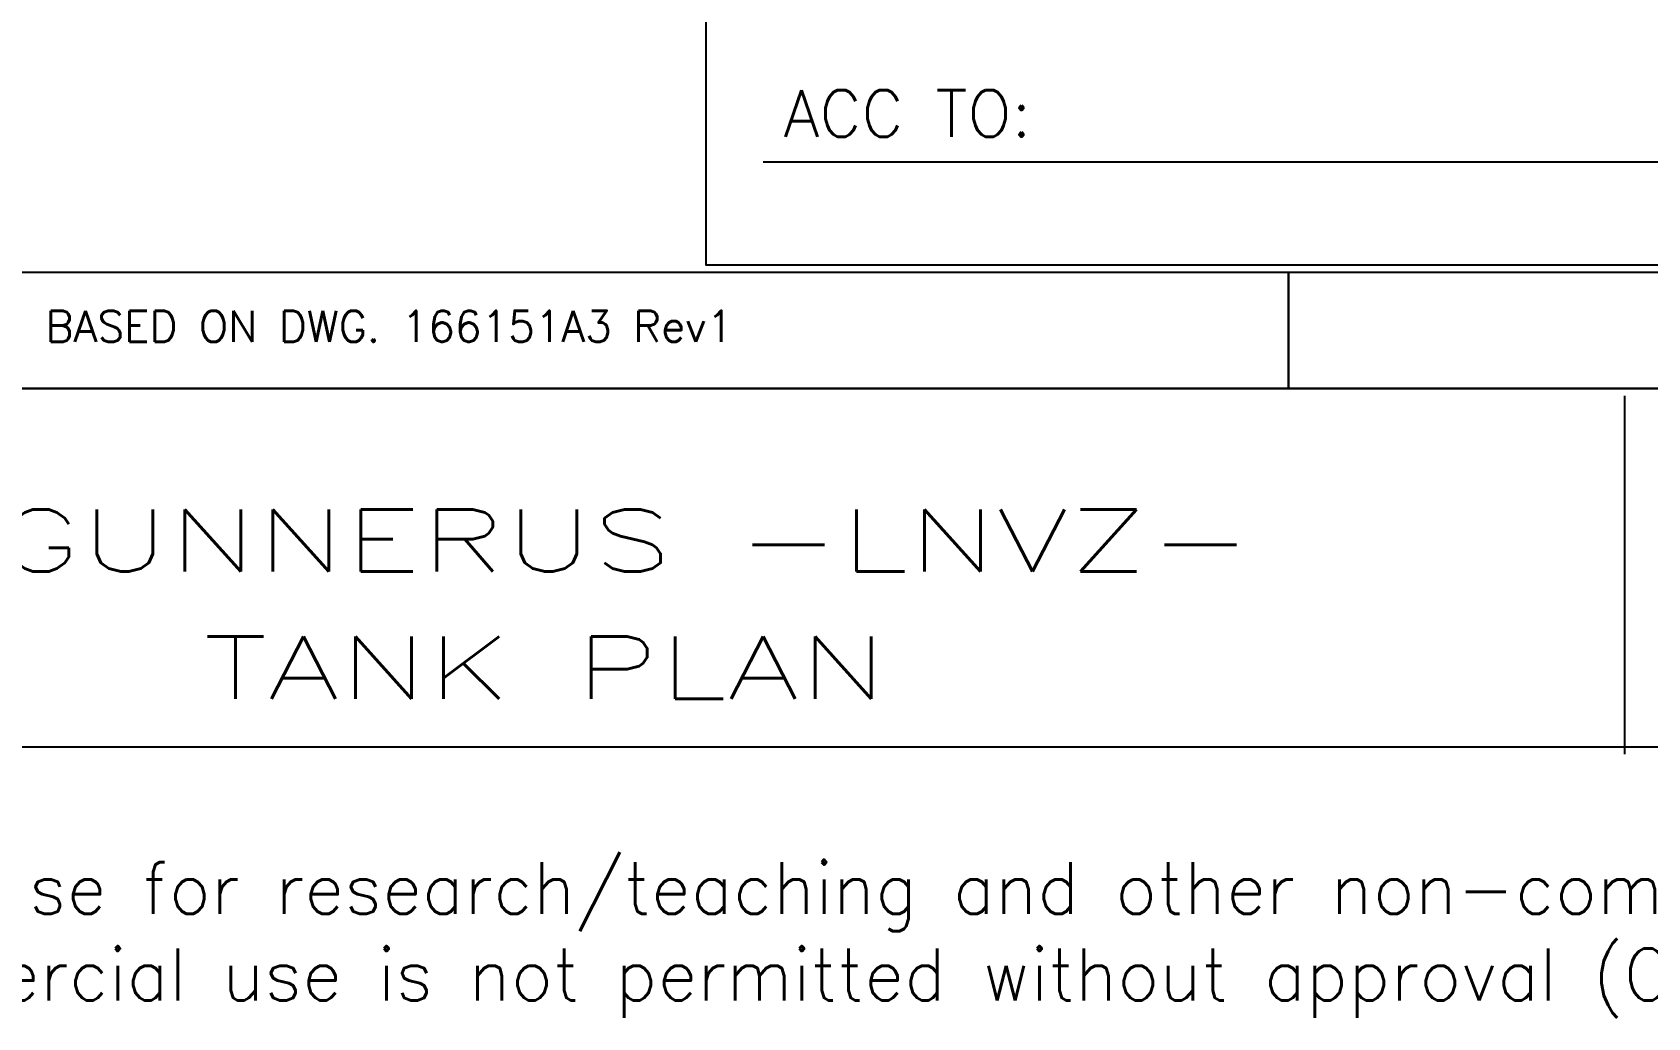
# Model space of a CAD drawing. Header units: millimetres. Extents: x -1766 to 57634, y -706 to 41248.
# Drawn here: x 42727 to 50519, y 5080 to 9831 of the extents above; entities that cross this region are included whole.
import ezdxf
from ezdxf.enums import TextEntityAlignment as Align

# ---------------------------------------------------------------- set-up
doc = ezdxf.new("R2010")
doc.units = ezdxf.units.MM
doc.header["$LTSCALE"] = 200
for name, color, linetype in [('A0CO1', 1, 'Continuous'), ('S0CO1', 1, 'Continuous'), ('S0CO3', 3, 'Continuous'), ('S0TX2', 2, 'Continuous')]:
    doc.layers.add(name, color=color, linetype=linetype)
doc.styles.add('ROMANS', font='romans', dxfattribs={"height": 100})
doc.styles.add('Romans500', font='romans.shx', dxfattribs={"width": 0.8, "height": 500})

# ---------------------------------------------------------------- blocks, each defined once
blk = doc.blocks.new('A$C146860D7')
at = {"layer": 'A0CO1'}
blk.add_lwpolyline([(-11711.1, 12705.2), (5.9, 12705.2), (0, 0), (-11713.3, 1.1)], close=True, dxfattribs=at)
at = {"layer": 'S0TX2', "color": 1}
blk.add_line((-11408.2, 553.6), (-185.1, 553.6), dxfattribs=at)
at = {"layer": 'S0TX2', "color": 3, "style": 'ROMANS'}
blk.add_text('ACC TO:', height=250, dxfattribs=at).set_placement((-11298.2, 688.6))
blk = doc.blocks.new('TF-2')
at = {"color": 4, "transparency": 33554687}
for p, q in [((-5, 71.276), (-173, 71.276)), ((-70.248, 53.651), (-70.248, 70.927)), ((-173, 54), (-5, 54))]:
    blk.add_line(p, q, dxfattribs=at)
at = {"color": 2, "transparency": 33554687}
blk.add_line((-86.276, 71.276), (-5, 71.276), dxfattribs=at)
at = {"color": 4, "transparency": 33554687, "style": 'ROMANS', "width": 1.5}
for tag, p in [('PROSJ', (-123.505, 63.949)), ('DRAWING', (-122.319, 57.819))]:
    blk.add_attdef(tag, text='', height=3, dxfattribs=at).set_placement(p, align=Align.MIDDLE)
at = {"color": 4, "transparency": 33554687, "style": 'ROMANS'}
for tag, p in [('SCALE', (-61.642, 63.215)), ('SHEET', (-28.606, 63.082))]:
    blk.add_attdef(tag, text='', height=2, dxfattribs=at).set_placement(p, align=Align.MIDDLE)

msp = doc.modelspace()

# ---------------------------------------------------------------- linework, layer by layer
at = {"layer": 'S0CO1'}
msp.add_lwpolyline([(48786.137, 8673.198), (40153.744, 8673.198), (40153.744, 8113.198), (48786.137, 8113.198)], close=True, dxfattribs=at)
at = {"layer": 'S0CO1', "transparency": 33554687}
msp.add_lwpolyline([(56913.744, 8673.198), (48786.137, 8673.198), (48786.137, 8113.198), (56913.744, 8113.198)], close=True, dxfattribs=at)

# ---------------------------------------------------------------- block references
at = {"layer": 'S0CO1'}
ref = msp.add_blockref('TF-2', (57433.744, 985.591), dxfattribs=dict(at, xscale=100, yscale=100, zscale=100))
ref.add_attrib('PROSJ', 'FF GUNNERUS -LNVZ-', dxfattribs={"layer": '0', "color": 4, "transparency": 33554687, "height": 300, "style": 'ROMANS', "width": 1.5}).set_placement((45083.224, 7380.539), align=Align.MIDDLE)
ref.add_attrib('DRAWING', 'TANK PLAN', dxfattribs={"layer": '0', "color": 4, "transparency": 33554687, "height": 300, "style": 'ROMANS', "width": 1.5}).set_placement((45201.862, 6767.527), align=Align.MIDDLE)
at = {"layer": 'S0CO3', "xscale": 0.9, "yscale": 0.9, "zscale": 0.9}
msp.add_blockref('A$C146860D7', (56519.695, 8707.309), dxfattribs=at)

# ---------------------------------------------------------------- texts
at = {"color": 1, "transparency": 33554687, "insert": (41500, 5829.919), "char_height": 250, "width": 14020.59547, "attachment_point": 1, "style": 'ROMANS'}
msp.add_mtext('{\\Fromans|c129;O}pen use for research/teaching and other non-commercial activities\\P{\\Fromans|c129;Commercial use is not permitted without approval} ({\\Fromans|c129;CC BY-}NC{\\Fromans|c129; 4.0})', dxfattribs=at)
at = {"layer": 'S0TX2', "style": 'Romans500'}
msp.add_text('BASED ON DWG. 166151A3 Rev1', height=150, dxfattribs=at).set_placement((44449.94, 8413.198), align=Align.MIDDLE_CENTER)

doc.saveas('drawing.dxf')
